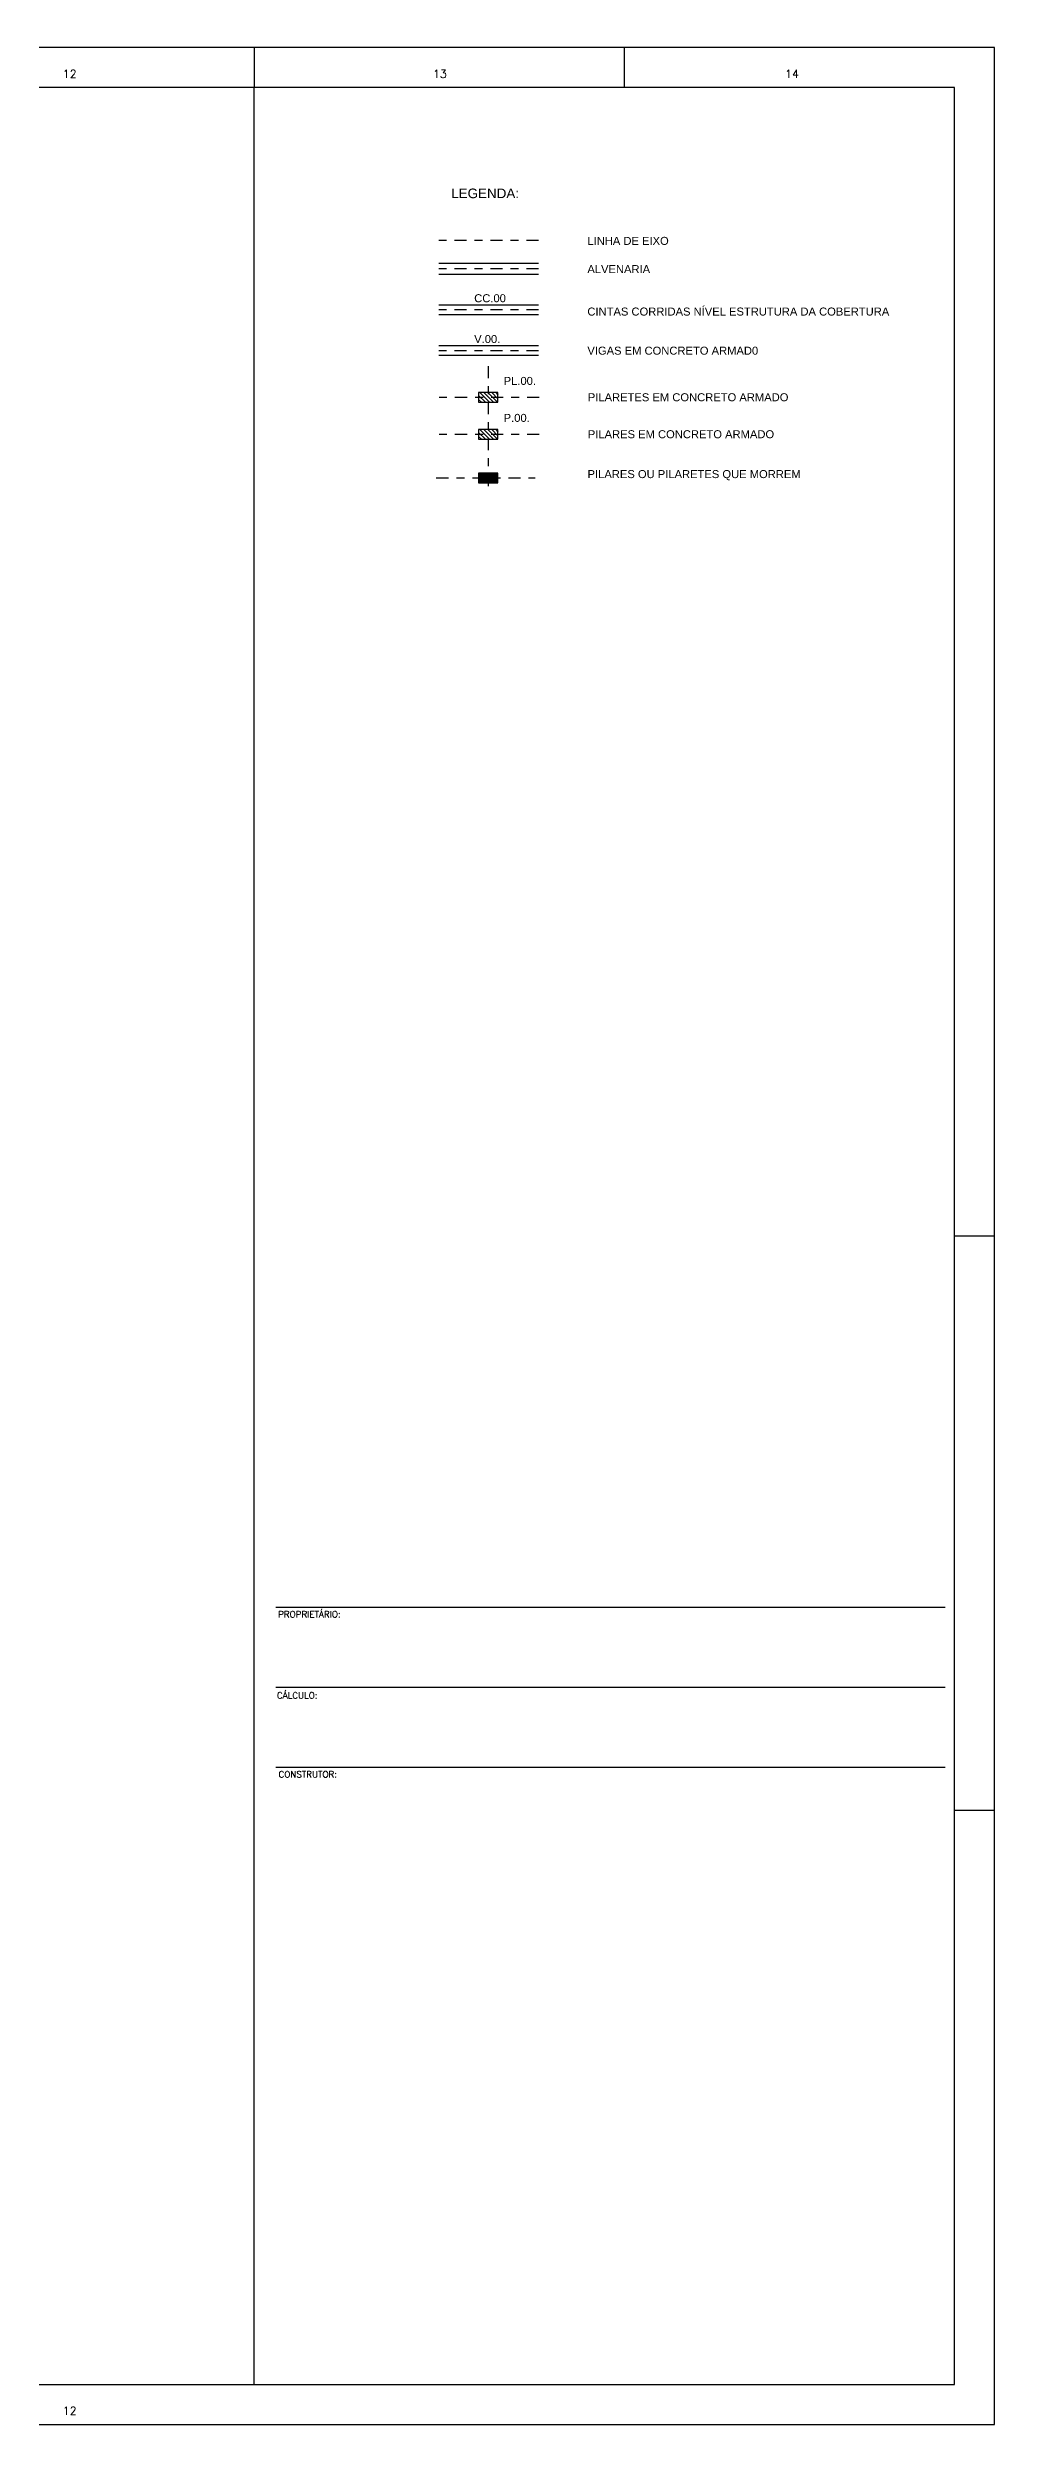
# Model space of a CAD drawing. Header units: millimetres. Extents: x 3659 to 4048, y 1324 to 1399.
# Drawn here: x 3875.91 to 3887.75, y 1360.95 to 1390.65 of the extents above; entities that cross this region are included whole.
import ezdxf
from ezdxf.enums import TextEntityAlignment as Align

# ---------------------------------------------------------------- set-up
doc = ezdxf.new("R2010")
doc.units = ezdxf.units.MM
doc.linetypes.add('CENTER', pattern=[2, 1.25, -0.25, 0.25, -0.25])
doc.linetypes.add('DASHDOT', pattern=[1, 0.5, -0.25, 0, -0.25])
for name, color, linetype in [('01-nivel piso', 2, 'Continuous'), ('01-pilar', 7, 'Continuous'), ('eixo', 1, 'CENTER'), ('Hachura', 1, 'Continuous'), ('MATRIZ', 8, 'Continuous'), ('Moldura', 2, 'Continuous'), ('Texto 1', 2, 'Continuous')]:
    doc.layers.add(name, color=color, linetype=linetype)
doc.styles.add('maloca 1', font='romans.shx')
doc.styles.add('ROMANS', font='arial.ttf')

msp = doc.modelspace()

# ---------------------------------------------------------------- hatches: boundary and pattern name
at = {"layer": '01-pilar'}
h = msp.add_hatch(dxfattribs=at)
h.set_pattern_fill('JIS_WOOD', color=1, scale=0.05, angle=-90, style=0)
h.set_pattern_definition([(315, (554.098046, 2190.803392), (0.02499999996, 0.02499999996), [])])
h.paths.add_polyline_path([(3881.301058, 1386.216327), (3881.541058, 1386.216327), (3881.541058, 1386.336327), (3881.301058, 1386.336327)])
h = msp.add_hatch(dxfattribs=at)
h.set_pattern_fill('JIS_WOOD', color=1, scale=0.05, angle=-90, style=0)
h.set_pattern_definition([(315, (554.098046, 2190.341353), (0.02499999996, 0.02499999996), [])])
h.paths.add_polyline_path([(3881.301058, 1385.754288), (3881.541058, 1385.754288), (3881.541058, 1385.874288), (3881.301058, 1385.874288)])
at = {"layer": 'Hachura'}
msp.add_hatch(color=1, dxfattribs=at).paths.add_polyline_path([(3881.301058, 1385.210438), (3881.541058, 1385.210438), (3881.541058, 1385.330438), (3881.301058, 1385.330438)])

# ---------------------------------------------------------------- linework, layer by layer
at = {"layer": '01-nivel piso', "color": 2, "linetype": 'ByBlock', "ltscale": 0.05}
for p, q in [((3882.050413, 1387.430128), (3880.802061, 1387.430128)), ((3882.050413, 1387.310128), (3880.802061, 1387.310128)), ((3882.050413, 1386.920364), (3880.802061, 1386.920364)), ((3882.050413, 1386.800364), (3880.802061, 1386.800364))]:
    msp.add_line(p, q, dxfattribs=at)
at = {"layer": '01-pilar', "color": 5}
for points in [[(3881.541058, 1386.216327), (3881.541058, 1386.336327), (3881.301058, 1386.336327), (3881.301058, 1386.216327)], [(3881.541058, 1385.754288), (3881.541058, 1385.874288), (3881.301058, 1385.874288), (3881.301058, 1385.754288)], [(3881.541058, 1385.210438), (3881.541058, 1385.330438), (3881.301058, 1385.330438), (3881.301058, 1385.210438)]]:
    msp.add_lwpolyline(points, close=True, dxfattribs=at)
at = {"layer": 'eixo', "linetype": 'DASHDOT', "ltscale": 0.3}
for p, q in [((3882.050413, 1388.236621), (3880.802061, 1388.236621)), ((3882.050413, 1387.881709), (3880.802061, 1387.881709)), ((3882.050413, 1387.370128), (3880.802061, 1387.370128)), ((3882.050413, 1386.860364), (3880.802061, 1386.860364)), ((3881.421058, 1386.667739), (3881.421058, 1385.078867)), ((3882.055832, 1386.276327), (3880.80748, 1386.276327)), ((3882.055832, 1385.814288), (3880.80748, 1385.814288)), ((3880.772599, 1385.270438), (3882.006422, 1385.270438))]:
    msp.add_line(p, q, dxfattribs=at)
at = {"layer": 'MATRIZ'}
for p, q in [((3882.050413, 1387.951709), (3880.802061, 1387.951709)), ((3882.050413, 1387.811709), (3880.802061, 1387.811709))]:
    msp.add_line(p, q, dxfattribs=at)
at = {"layer": 'Moldura', "color": 1}
for p, q in [((3878.496121, 1390.648453), (3878.496121, 1390.148453)), ((3878.496121, 1390.648453), (3878.496121, 1390.148453)), ((3883.121121, 1390.648453), (3883.121121, 1390.148453)), ((3878.496121, 1361.448453), (3878.496121, 1390.148453)), ((3887.246121, 1375.798453), (3887.746121, 1375.798453)), ((3878.767605, 1371.161427), (3887.131716, 1371.161427)), ((3878.767605, 1370.161427), (3887.131716, 1370.161427)), ((3878.767605, 1369.161427), (3887.131716, 1369.161427)), ((3887.246121, 1368.623453), (3887.746121, 1368.623453))]:
    msp.add_line(p, q, dxfattribs=at)
msp.add_lwpolyline([(3822.621121, 1360.948453), (3887.746121, 1360.948453), (3887.746121, 1390.648453), (3822.621121, 1390.648453)], close=True, dxfattribs=at)
at = {"layer": 'Moldura', "color": 6}
msp.add_lwpolyline([(3823.871121, 1361.448453), (3887.246121, 1361.448453), (3887.246121, 1390.148453), (3823.871121, 1390.148453)], close=True, dxfattribs=at)

# ---------------------------------------------------------------- texts
at = {"layer": '01-pilar', "color": 3, "style": 'ROMANS'}
msp.add_text('LEGENDA:', height=0.12, dxfattribs=at).set_placement((3880.958315, 1388.766339))
at = {"layer": 'Moldura', "color": 1, "style": 'maloca 1'}
for s, p in [('12', (3876.1061, 1390.269657)), ('13', (3880.7311, 1390.269657)), ('14', (3885.130839, 1390.269657)), ('12', (3876.1061, 1361.069657))]:
    msp.add_text(s, height=0.1, dxfattribs=at).set_placement(p)
at = {"layer": 'Moldura', "style": 'maloca 1'}
for s, p in [('PROPRIETÁRIO:', (3879.18635, 1371.032009)), ('CÁLCULO:', (3879.034716, 1370.0178)), ('CONSTRUTOR:', (3879.166491, 1369.032009))]:
    msp.add_text(s, height=0.08, dxfattribs=at).set_placement(p, align=Align.CENTER)
at = {"layer": 'Texto 1', "style": 'ROMANS'}
for s, p in [('LINHA DE EIXO', (3882.659828, 1388.182699)), ('ALVENARIA', (3882.659828, 1387.829877)), ('CC.00', (3881.245776, 1387.465976)), ('CINTAS CORRIDAS NÍVEL ESTRUTURA DA COBERTURA', (3882.659828, 1387.299445)), ('V.00.', (3881.245776, 1386.956213)), ('VIGAS EM CONCRETO ARMAD0', (3882.659828, 1386.810846)), ('PL.00.', (3881.613959, 1386.433046)), ('PILARETES EM CONCRETO ARMADO ', (3882.665247, 1386.228627)), ('P.00.', (3881.613959, 1385.971007)), ('PILARES EM CONCRETO ARMADO ', (3882.665247, 1385.766588)), ('PILARES OU PILARETES QUE MORREM', (3882.662428, 1385.268561))]:
    msp.add_text(s, height=0.1, dxfattribs=at).set_placement(p)

doc.saveas('drawing.dxf')
